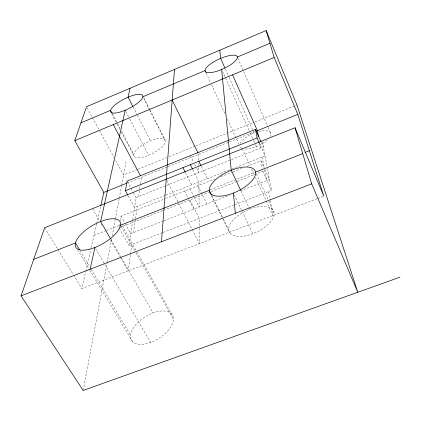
<?xml version="1.0" encoding="UTF-8"?>
<svg xmlns="http://www.w3.org/2000/svg" width="421" height="421" viewBox="0 0 421 421"><rect width="100%" height="100%" fill="white"/><g stroke="black" fill="none" stroke-linecap="round" stroke-linejoin="round"><path stroke-width="0.32" stroke-dasharray="2.1 1.58" d="M162.49 232.681L129.058 245.632L132.51 221.462M130.426 254.81L128.173 270.845L120.39 257.273M130.515 254.168L131.868 244.548M133.546 232.566L135.346 219.746M135.53 218.467L137.22 206.411M138.609 196.533L139.593 189.503M139.683 188.861L140.314 184.387M140.404 183.751L141.303 177.357M132.783 219.546L136.004 197.57L132.931 191.897M119.222 226.477L119.79 223.235M120.243 220.646L121.037 216.11L165.032 198.728M83.174 390.441L107.002 263.42M107.123 262.772L111.718 238.275M112.202 235.692L115.228 219.573M115.349 218.931L119.096 198.944M119.217 198.296L121.516 186.045M121.637 185.403L126.311 160.48M317.081 198.754L81.821 288.532L85.631 271.887M85.779 271.245L90.61 250.121M91.199 247.559L96.583 224.025M96.73 223.393L100.63 206.332M137.562 169.426L123.569 175.083L115.165 159.575M138.172 169.179L166.763 157.622M169.195 156.638L195.355 146.061M195.96 145.813L254.358 122.201M254.968 121.953L296.942 104.976M127.395 182.951L167.537 166.805M168.147 166.558L228.929 142.114M229.534 141.872L254.963 131.641M136.004 197.57L165.979 185.645M166.584 185.403L263.335 146.897L261.257 142.23M165.332 195.286L134.552 207.469L128.147 195.739M165.942 195.044L229.908 169.726M232.345 168.758L265.046 155.817L259.468 143.324M165.642 198.491L214.805 179.067M220.883 176.667L232.429 172.105M233.034 171.868L243.364 167.784M247.011 166.348L260.988 160.827L264.156 167.853M93.983 235.397L106.076 230.64M106.681 230.403L119.385 225.414M210 189.797L254.547 172.294M119.606 227.529L162.974 210.511M163.585 210.268L208.711 192.56M211.142 191.602L236.697 181.572M237.302 181.335L262.857 171.305L262.415 168.842M163.353 220.941L130.815 233.634L124.821 222.893M163.964 220.704L229.392 195.181M240.359 190.902L269.435 179.562L267.477 168.589M163.101 232.445L271.513 190.445L269.435 179.562L264.42 168.437M317.692 198.523L323.207 196.418M44.626 227.772L57.593 248.953M57.935 249.511L73.291 274.597M73.633 275.155L81.821 288.532M80.169 250.805L89.584 266.54M91.262 269.351L130.584 335.111M77.674 250L89.499 269.761M89.789 270.219L132.562 341.615M95.572 248.637L150.65 342.483M111.06 239.691L121.153 257.299M121.48 257.868L153.049 312.95M92.494 208.648L99.63 221.088M101.251 223.914L102.224 225.609M110.334 239.744L120.064 256.71M119.306 228.329L129.058 245.632M122.216 225.688L136.63 251.39M136.951 251.963L172.815 315.939A24.002 12.783 -32.1 0 1 145.824 343.862A24.002 12.783 -32.1 0 1 137.22 323.228A24.002 12.783 -32.1 0 1 172.815 315.939M121.137 226.382L135.562 252.068M135.883 252.642L173.394 319.428M121.037 216.11L124.505 222.325M127.395 181.683L130.778 187.924M131.084 188.492L132.62 191.329M87.152 107.865L92.131 117.059M92.441 117.633L113.923 157.275M112.423 113.812L117.306 123.064M117.612 123.642L120.053 128.263M121.585 131.152L133.799 154.275M111.597 113.581L116.817 123.453M117.122 124.032L119.89 129.258M121.422 132.162L134.01 155.97M125.805 111.386L129.405 118.312M129.705 118.885L148.587 155.244M166.805 180.367L199.465 243.638L199.328 228.135M133.157 107.066L137.03 114.617M137.33 115.196L150.455 140.751M184.587 191.008L193.771 209.074M189.85 199.959L199.238 218.446L199.317 227.487M189.997 188.866L193.534 195.881M193.828 196.465L199.133 206.985L199.028 195.402M143.798 97.677L149.692 109.371M149.987 109.955L165.016 139.756M143.772 98.519L149.402 109.671M149.697 110.26L165.395 141.377A17.503 6.199 -27.1 0 1 141.14 157.433A17.503 6.199 -27.1 0 1 142.198 145.113A17.503 6.199 -27.1 0 1 165.395 141.377M185.561 172.826L191.613 184.882M197.791 185.787L206.853 203.975M192.902 169.895L198.907 181.998L199.007 192.839M211.847 195.66L223.141 218.594M223.43 219.183L228.645 229.771M211.284 195.418L229.661 232.718M190.45 155.607L193.623 162.043M194.781 164.379L195.644 166.137M196.802 168.479L198.823 172.573L198.759 166.042M201.412 166.495L207.369 178.646M234.239 194.828L252.837 233.755M240.996 190.924L249.648 209.242M242.296 148.813L250.237 166.106M251.605 169.084L254.068 174.452M255.436 177.43L272.955 215.594L270.293 201.07M206.158 72.965L210.521 82.458M211.61 84.831L225.251 114.486M227.435 119.232L238.886 144.145M256.378 173.941L268.566 200.596M268.84 201.185L273.987 212.437A24.507 11.909 -25.3 0 1 241.991 236.355A24.507 11.909 -25.3 0 1 238.102 215.568A24.507 11.909 -25.3 0 1 273.987 212.437M262.857 171.305L271.513 190.445M222.477 71.296L249.911 132.305M250.179 132.899L253.405 140.077M253.674 140.677L255.289 144.266M255.558 144.861L256.363 146.655M225.424 69.149L228.903 76.917M229.166 77.511L252.958 130.689M253.226 131.289L254.026 133.078M237.844 58.23L267.851 126.879M268.114 127.479L270.745 133.499M262.33 141.63L267.125 166.663M259.62 142.866L260.562 148.003M262.204 156.944L264.193 167.816M264.546 169.742L266.556 180.688M268.551 191.592L270.177 200.433M260.988 160.827L262.304 168.226M198.654 154.291L198.712 160.817M198.738 163.432L198.754 165.39M258.657 131.541A16.793 6.71 -24.2 0 1 270.119 136.557M267.167 140.146A16.793 6.71 -24.2 0 1 244.906 149.034M241.696 148.355A16.793 6.71 -24.2 0 1 239.707 145.924M240.244 143.403A16.793 6.71 -24.2 0 1 255.163 132.641"/><path stroke-width="0.63" d="M161.496 241.743L174.483 69.428M127.842 195.181L125.405 190.713L127.089 181.119L255.542 129.4L260.999 141.645M90.115 269.251L94.909 247.511M125.205 110.234L100.645 221.52L110.413 238.56M130.052 88.263L128.084 97.193L132.857 106.487M100.777 205.701L103.813 192.434L74.785 140.64L86.531 106.718L266.151 30.559L296.942 104.976L357.792 292.274L311.703 183.851L295.032 127.747L44.626 227.772L21.05 295.868L83.174 390.441L399.95 277.202M80.958 122.811L110.586 110.344L112.118 113.233M142.882 96.756A17.982 5.31 -26.9 0 0 119.569 101.635A17.982 5.31 -26.9 0 0 117.664 112.675A17.982 5.31 -26.9 0 0 142.882 96.756L205.069 70.591L205.885 72.37M237.318 57.024A17.582 5.299 -24.6 0 0 212.4 62.682A17.582 5.299 -24.6 0 0 213.889 72.059A17.582 5.299 -24.6 0 0 237.318 57.024L269.94 43.3M74.785 140.64L274.15 57.477L266.151 30.559M103.813 192.434L126.789 183.193M256.173 131.157L297.81 114.412L274.15 57.477M125.405 190.713L257.073 137.972L255.542 129.4M305.093 152.428L309.367 150.75M33.691 259.352L75.464 242.933L79.501 249.679M120.495 225.24L209.242 190.366L211.268 194.486M255.563 172.168A25.144 10.904 -25.4 0 0 219.341 176.678A25.144 10.904 -25.4 0 0 222.399 195.96A25.144 10.904 -25.4 0 0 255.563 172.168L302.725 153.633M21.05 295.868L311.703 183.851M113.265 124.59L140.377 175.615M182.967 167.658L185.272 172.252M190.329 164.711L192.613 169.321M198.865 161.29L201.133 165.916M172.178 100.014L198.08 153.107M240.717 190.334L231.229 170.242L221.672 69.502M257.073 137.972L259.199 142.73M224.893 67.955L220.615 58.393L219.836 50.199M232.555 74.827L257.384 130.668L258.447 136.446M295.032 127.747L323.823 196.181L297.81 114.412M233.397 193.055L235.318 213.289M89.926 249.148A25.56 10.457 -30.2 0 0 120.295 222.256A25.56 10.457 -30.2 0 0 83.469 231.997A25.56 10.457 -30.2 0 0 89.926 249.148"/></g></svg>
